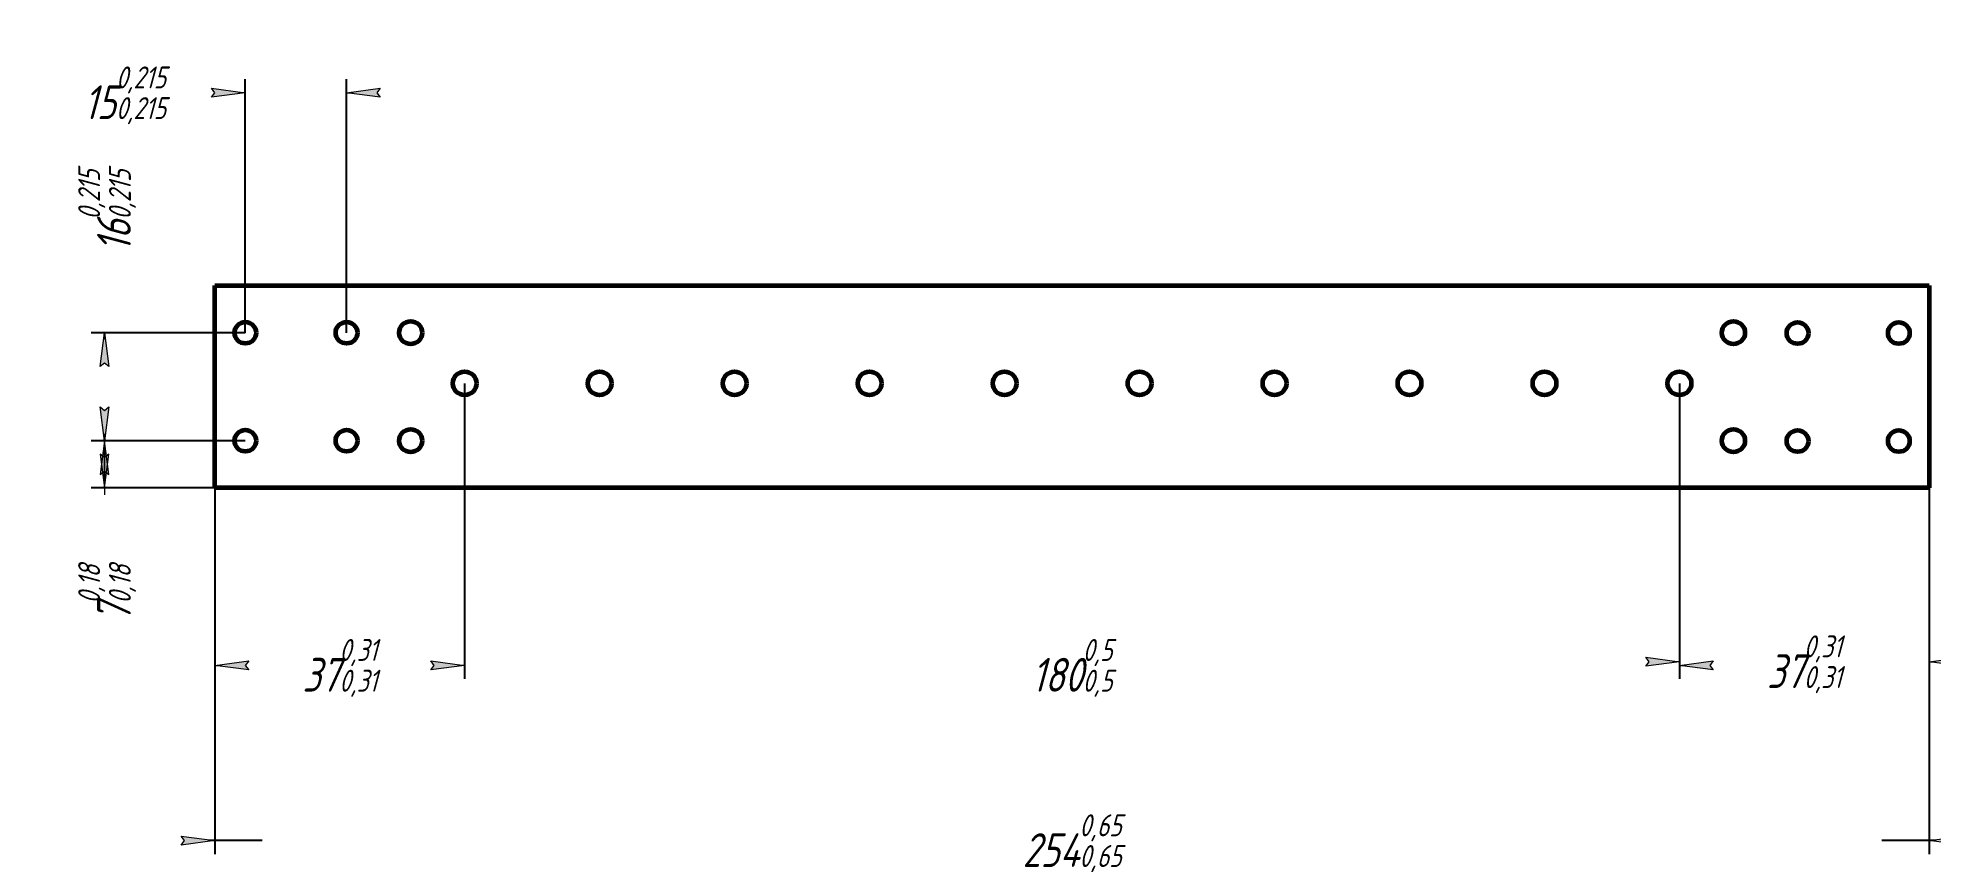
# Model space of a CAD drawing. Header units: millimetres. Extents: x -107 to 173, y 87 to 208.
import ezdxf

# ---------------------------------------------------------------- set-up
doc = ezdxf.new("R2010")
doc.units = ezdxf.units.MM
doc.linetypes.add('K5LT_BASIC', pattern=[0])
doc.linetypes.add('K5LT_THIN', pattern=[0])
doc.layers.add('Системный слой', color=7, linetype='Continuous')
doc.layers.add('Системный слой (1)', color=252, linetype='Continuous')
doc.styles.add('KDIMTEXTSTYLE', font='GOST_AU.SHX', dxfattribs={"width": 0.96, "oblique": 15, "height": 5})
doc.dimstyles.new('KDIMSTYLE (1.00)', dxfattribs={"dimtxt": 5, "dimasz": 1, "dimexe": 2, "dimexo": 0, "dimgap": 1, "dimtad": 1, "dimtxsty": 'KDIMTEXTSTYLE', "dimsah": 1, "dimcen": 0, "dimdle": 1, "dimadec": 0, "dimazin": 0, "dimtfac": 0.667, "dimtmove": 0, "dimatfit": 3, "dimfxl": 1, "dimtvp": 1, "dimtolj": 1, "dimtzin": 0, "dimarcsym": 0})

# ---------------------------------------------------------------- blocks, each defined once
blk = doc.blocks.new('KDIMARROW_01')
at = {"layer": 'Системный слой'}
blk.add_hatch(color=0, dxfattribs=at).paths.add_polyline_path([(-5, -0.66), (0, 0), (-5, 0.66), (-4.5, 0)])
at = {"layer": 'Системный слой', "color": 0, "linetype": 'K5LT_THIN', "lineweight": 18}
for p, q in [((-4.5, 0), (-5, 0.66)), ((-5, 0.66), (0, 0)), ((0, 0), (-5, -0.66)), ((-5, -0.66), (-4.5, 0))]:
    blk.add_line(p, q, dxfattribs=at)
at = {"layer": 'Системный слой (1)', "color": 0, "linetype": 'K5LT_THIN', "lineweight": 18}
blk.add_line((0, 0), (-1, 0), dxfattribs=at)
blk = doc.blocks.new('KDIMARROW_02')
at = {"layer": 'Системный слой'}
blk.add_hatch(color=0, dxfattribs=at).paths.add_polyline_path([(4.5, 0), (5, 0.66), (0, 0), (5, -0.66)])
at = {"layer": 'Системный слой', "color": 0, "linetype": 'K5LT_THIN', "lineweight": 18}
for p, q in [((5, 0.66), (0, 0)), ((0, 0), (5, -0.66)), ((0, 0), (7, 0)), ((4.5, 0), (5, 0.66)), ((5, -0.66), (4.5, 0))]:
    blk.add_line(p, q, dxfattribs=at)
at = {"layer": 'Системный слой (1)', "color": 0, "linetype": 'K5LT_THIN', "lineweight": 18}
blk.add_line((0, 0), (-1, 0), dxfattribs=at)

msp = doc.modelspace()

# ---------------------------------------------------------------- linework, layer by layer
at = {"layer": 'Системный слой (1)', "color": 5, "linetype": 'K5LT_BASIC', "lineweight": 60}
for p, q in [((-81.142, 171.61), (172.858, 171.61)), ((-81.142, 141.61), (-81.142, 171.61)), ((172.858, 171.61), (172.858, 141.61)), ((172.858, 141.61), (-81.142, 141.61))]:
    msp.add_line(p, q, dxfattribs=at)
for centre, radius in [((-76.642, 164.61), 1.6), ((-61.642, 164.61), 1.6), ((-52.142, 164.61), 1.7), ((143.858, 164.61), 1.7), ((153.358, 164.56), 1.6), ((168.358, 164.56), 1.6), ((-44.142, 157.11), 1.75), ((-24.142, 157.11), 1.75), ((-4.142, 157.11), 1.75), ((15.858, 157.11), 1.75), ((35.858, 157.11), 1.75), ((55.858, 157.11), 1.75), ((75.858, 157.11), 1.75), ((95.858, 157.11), 1.75), ((115.858, 157.11), 1.75), ((135.858, 157.11), 1.75), ((-76.642, 148.61), 1.6), ((-61.642, 148.61), 1.6), ((-52.142, 148.61), 1.7), ((143.858, 148.61), 1.7), ((153.358, 148.56), 1.6), ((168.358, 148.56), 1.6)]:
    msp.add_circle(centre, radius, dxfattribs=at)

# ---------------------------------------------------------------- dimensions: what is measured, and where the dimension line sits
at = {"layer": 'Системный слой (1)', "color": 7}
for base, p1, p2, location, override in [((-76.642, 200.15), (-61.642, 164.61), (-76.642, 164.61), (-94.49, 200.15), {"dimexo": 0, "dimpost": '\\H5.0;\\W0.965;\\Q15;<>\\H0.65x;\\S0,215^ 0,215;\\H1.5x;', "dimblk1": 'KDIMARROW_01', "dimblk2": 'KDIMARROW_01', "dimse1": 0, "dimse2": 0, "dimclrt": 7, "dimtolj": 1}), ((-44.142, 115.342), (-81.142, 156.61), (-44.142, 157.11), (-62.642, 115.342), {"dimexo": 0, "dimpost": '\\H5.0;\\W0.965;\\Q15;<>\\H0.65x;\\S0,31^ 0,31;\\H1.5x;', "dimblk1": 'KDIMARROW_01', "dimblk2": 'KDIMARROW_01', "dimse1": 0, "dimse2": 0, "dimclrt": 7, "dimtolj": 1}), ((-44.142, 115.342), (135.858, 157.11), (-44.142, 157.11), (45.858, 115.342), {"dimexo": 0, "dimpost": '\\H5.0;\\W0.965;\\Q15;<>\\H0.65x;\\S0,5^ 0,5;\\H1.5x;', "dimblk1": 'KDIMARROW_01', "dimblk2": 'KDIMARROW_01', "dimse1": 0, "dimse2": 0, "dimclrt": 7, "dimtolj": 1}), ((-81.142, 89.375), (172.858, 156.61), (-81.142, 156.61), (45.858, 89.375), {"dimexo": 0, "dimpost": '\\H5.0;\\W0.965;\\Q15;<>\\H0.65x;\\S0,65^ 0,65;\\H1.5x;', "dimblk1": 'KDIMARROW_01', "dimblk2": 'KDIMARROW_01', "dimse1": 0, "dimse2": 0, "dimclrt": 7, "dimtolj": 1}), ((135.858, 115.877), (172.858, 154.61), (135.858, 155.11), (154.358, 115.877), {"dimexo": 0, "dimpost": '\\H5.0;\\W0.965;\\Q15;<>\\H0.65x;\\S0,31^ 0,31;\\H1.5x;', "dimblk1": 'KDIMARROW_01', "dimblk2": 'KDIMARROW_01', "dimse1": 0, "dimse2": 0, "dimclrt": 7, "dimtolj": 1})]:
    msp.add_linear_dim(base=base, p1=p1, p2=p2, location=location, dimstyle='KDIMSTYLE (1.00)', override=override, dxfattribs=at).render()
for base, p2, location, override in [((-97.505, 164.61), (-76.642, 164.61), (-97.505, 182.667), {"dimexo": 0, "dimpost": '\\H5.0;\\W0.965;\\Q15;<>\\H0.65x;\\S0,215^ 0,215;\\H1.5x;', "dimblk1": 'KDIMARROW_01', "dimblk2": 'KDIMARROW_01', "dimse1": 0, "dimse2": 0, "dimclrt": 7, "dimtolj": 1}), ((-97.505, 141.61), (-81.142, 141.61), (-97.505, 125.991), {"dimexo": 0, "dimpost": '\\H5.0;\\W0.965;\\Q15;<>\\H0.65x;\\S0,18^ 0,18;\\H1.5x;', "dimblk1": 'KDIMARROW_02', "dimblk2": 'KDIMARROW_02', "dimse1": 0, "dimse2": 0, "dimclrt": 7, "dimtolj": 1})]:
    msp.add_linear_dim(base=base, p1=(-76.642, 148.61), p2=p2, angle=90, location=location, dimstyle='KDIMSTYLE (1.00)', override=override, dxfattribs=at).render()

doc.saveas('drawing.dxf')
